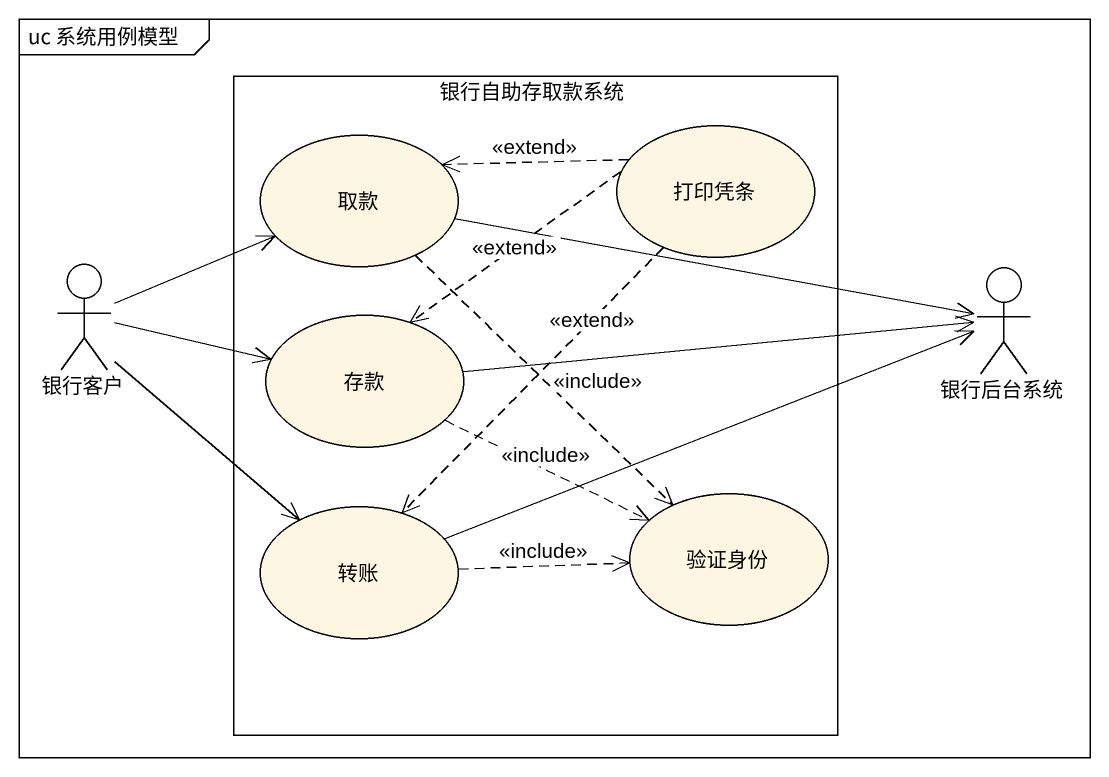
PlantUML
@startuml
mainframe uc 系统用例模型
rectangle 银行自助存取款系统 {
  usecase 取款
  usecase 打印凭条
  usecase 存款
  usecase 验证身份
  usecase 转账
}
actor 银行客户
actor 银行后台系统
取款 ..> 验证身份 : <<include>>
打印凭条 .left.> 取款 : <<extend>>
打印凭条 .left.> 存款 : <<extend>>
打印凭条 ..> 转账 : <<extend>>
银行客户 -right-> 取款
银行客户 -right-> 存款
银行客户 --> 转账
存款 .right.> 验证身份 : <<include>>
银行后台系统 <-left- 取款
银行后台系统 <-left- 存款
银行后台系统 <-left- 转账
转账 .right.> 验证身份 : <<include>>
@enduml
